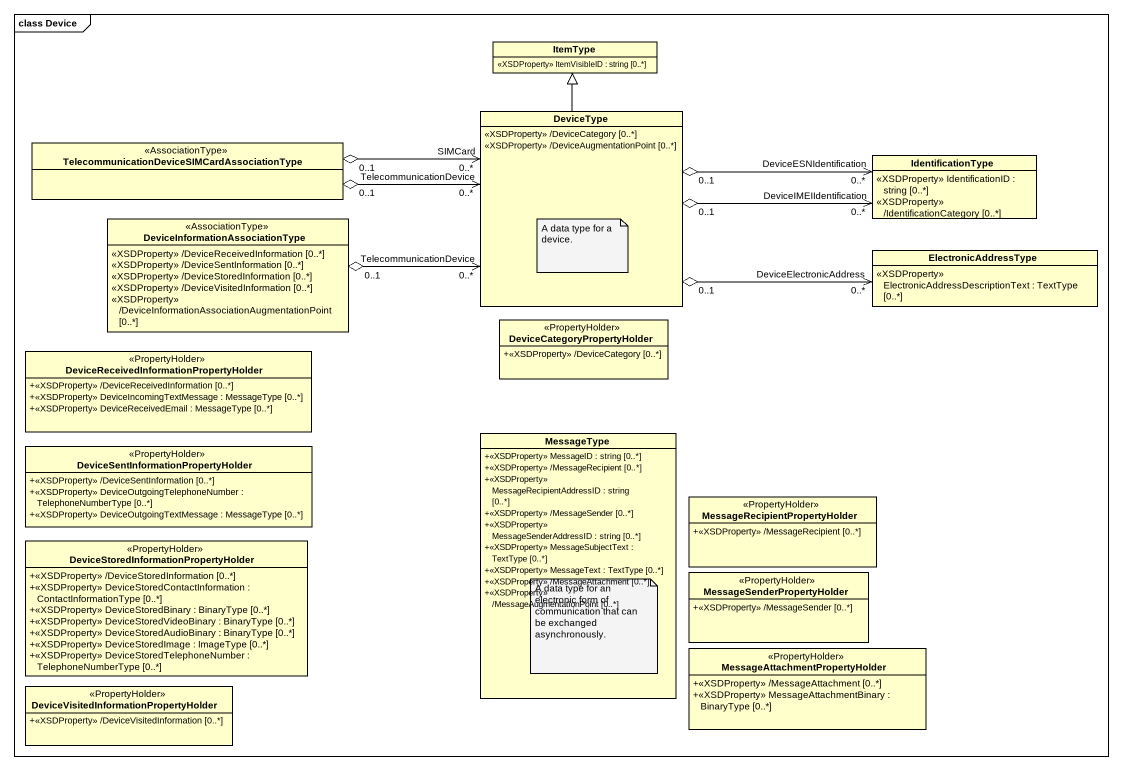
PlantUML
@startuml
mainframe class Device
hide circle
hide empty members
skinparam classAttributeIconSize 0
class ItemType {
  <<XSDProperty>> ItemVisibleID : string [0..*]
}
class "TelecommunicationDeviceSIMCardAssociationType" as TelecommunicationDeviceSIMCa <<AssociationType>>
class DeviceType {
  <<XSDProperty>> /DeviceCategory [0..*]
  <<XSDProperty>> /DeviceAugmentationPoint [0..*]
}
class IdentificationType {
  <<XSDProperty>> IdentificationID : string [0..*]
  <<XSDProperty>> /IdentificationCategory [0..*]
}
class "DeviceInformationAssociationType" as DeviceInformationAssociation <<AssociationType>> {
  <<XSDProperty>> /DeviceReceivedInformation [0..*]
  <<XSDProperty>> /DeviceSentInformation [0..*]
  <<XSDProperty>> /DeviceStoredInformation [0..*]
  <<XSDProperty>> /DeviceVisitedInformation [0..*]
  <<XSDProperty>> /DeviceInformationAssociationAugmentationPoint [0..*]
}
class ElectronicAddressType {
  <<XSDProperty>> ElectronicAddressDescriptionText : TextType [0..*]
}
class DeviceCategoryPropertyHolder <<PropertyHolder>> {
  +<<XSDProperty>> /DeviceCategory [0..*]
}
class "DeviceReceivedInformationPropertyHolder" as DeviceReceivedInformationPro <<PropertyHolder>> {
  +<<XSDProperty>> /DeviceReceivedInformation [0..*]
  +<<XSDProperty>> DeviceIncomingTextMessage : MessageType [0..*]
  +<<XSDProperty>> DeviceReceivedEmail : MessageType [0..*]
}
class "DeviceSentInformationPropertyHolder" as DeviceSentInformationPropert <<PropertyHolder>> {
  +<<XSDProperty>> /DeviceSentInformation [0..*]
  +<<XSDProperty>> DeviceOutgoingTelephoneNumber : TelephoneNumberType [0..*]
  +<<XSDProperty>> DeviceOutgoingTextMessage : MessageType [0..*]
}
class MessageType {
  +<<XSDProperty>> MessageID : string [0..*]
  +<<XSDProperty>> /MessageRecipient [0..*]
  +<<XSDProperty>> MessageRecipientAddressID : string [0..*]
  +<<XSDProperty>> /MessageSender [0..*]
  +<<XSDProperty>> MessageSenderAddressID : string [0..*]
  +<<XSDProperty>> MessageSubjectText : TextType [0..*]
  +<<XSDProperty>> MessageText : TextType [0..*]
  +<<XSDProperty>> /MessageAttachment [0..*]
  +<<XSDProperty>> /MessageAugmentationPoint [0..*]
}
class "MessageRecipientPropertyHolder" as MessageRecipientPropertyHold <<PropertyHolder>> {
  +<<XSDProperty>> /MessageRecipient [0..*]
}
class "DeviceStoredInformationPropertyHolder" as DeviceStoredInformationPrope <<PropertyHolder>> {
  +<<XSDProperty>> /DeviceStoredInformation [0..*]
  +<<XSDProperty>> DeviceStoredContactInformation : ContactInformationType [0..*]
  +<<XSDProperty>> DeviceStoredBinary : BinaryType [0..*]
  +<<XSDProperty>> DeviceStoredVideoBinary : BinaryType [0..*]
  +<<XSDProperty>> DeviceStoredAudioBinary : BinaryType [0..*]
  +<<XSDProperty>> DeviceStoredImage : ImageType [0..*]
  +<<XSDProperty>> DeviceStoredTelephoneNumber : TelephoneNumberType [0..*]
}
class MessageSenderPropertyHolder <<PropertyHolder>> {
  +<<XSDProperty>> /MessageSender [0..*]
}
class "MessageAttachmentPropertyHolder" as MessageAttachmentPropertyHol <<PropertyHolder>> {
  +<<XSDProperty>> /MessageAttachment [0..*]
  +<<XSDProperty>> MessageAttachmentBinary : BinaryType [0..*]
}
class "DeviceVisitedInformationPropertyHolder" as DeviceVisitedInformationProp <<PropertyHolder>> {
  +<<XSDProperty>> /DeviceVisitedInformation [0..*]
}
TelecommunicationDeviceSIMCa "0..1" o-right-> "SIMCard\n0..*" DeviceType
TelecommunicationDeviceSIMCa "0..1" o-right-> "TelecommunicationDevice\n0..*" DeviceType
DeviceType -up-|> ItemType
DeviceType "0..1" o-right-> "DeviceIMEIIdentification\n0..*" IdentificationType
DeviceType "0..1" o-right-> "DeviceESNIdentification\n0..*" IdentificationType
DeviceType "0..1" o-right-> "DeviceElectronicAddress\n0..*" ElectronicAddressType
DeviceInformationAssociation "0..1" o-right-> "TelecommunicationDevice\n0..*" DeviceType
note bottom of DeviceType : A data type for a device.
note bottom of MessageType : A data type for an electronic form of communication that can be exchanged asynchronously.
@enduml
